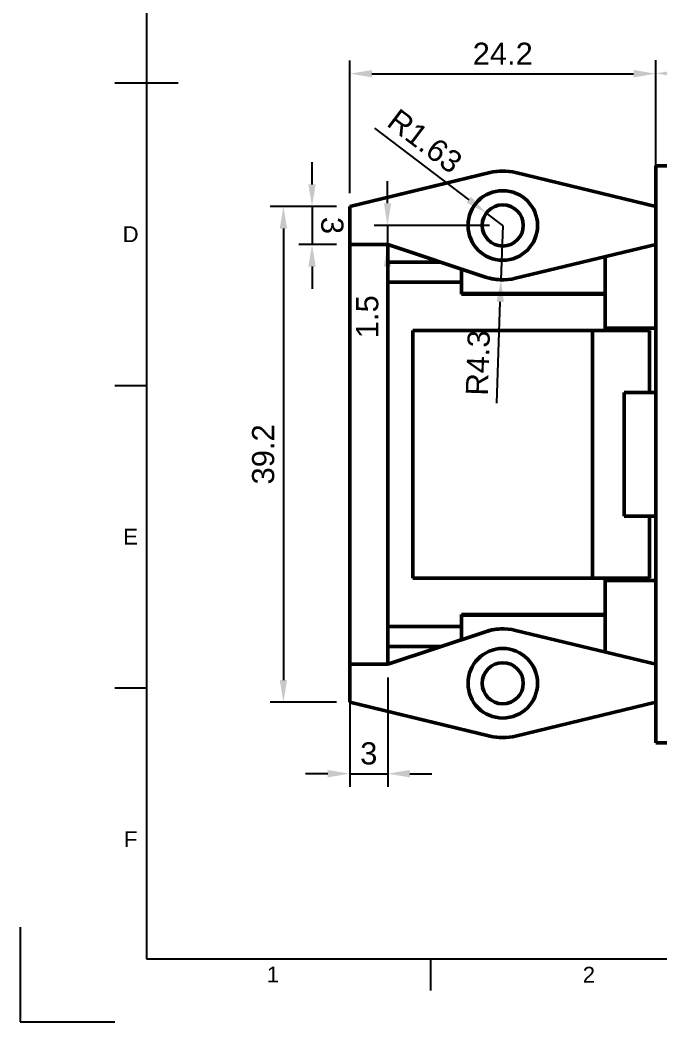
# Model space of a CAD drawing. Header units: millimetres. Extents: x 0 to 420, y 0 to 297.
# Drawn here: x 0 to 101.2, y 0 to 158.5 of the extents above; entities that cross this region are included whole.
import ezdxf
from ezdxf.enums import TextEntityAlignment as Align

# ---------------------------------------------------------------- set-up
doc = ezdxf.new("R2010")
doc.units = ezdxf.units.MM
doc.header["$LTSCALE"] = 0.75
for name, color, linetype, lineweight in [('BORDER', 7, 'Continuous', 25), ('FD_Dimensions', 7, 'Continuous', 25), ('Visible', 7, 'Continuous', 50)]:
    doc.layers.add(name, color=color, linetype=linetype, lineweight=lineweight)
doc.styles.add('FusionTitle', font='arial.ttf')
doc.styles.get("Standard").update_dxf_attribs({"font": 'arial.ttf'})
doc.dimstyles.new('Dim-ISO-25', dxfattribs={"dimtxt": 3.5, "dimasz": 3.5, "dimexe": 2.1, "dimexo": 2.1, "dimgap": 1.4, "dimtad": 1, "dimzin": 12, "dimdsep": 46, "dimtxsty": 'Standard', "dimcen": 0, "dimazin": 3, "dimtp": 0.1, "dimtm": 0.1, "dimtfac": 0.714286, "dimtmove": 0, "dimatfit": 3, "dimfxl": 1, "dimtzin": 12, "dimarcsym": 0})

# ---------------------------------------------------------------- blocks, each defined once
blk = doc.blocks.new('ISO_A3_SHEET')
at = {"layer": 'BORDER'}
for p, q in [((20, 287), (20, 10)), ((15, 148.5), (25, 148.5)), ((15, 100.66667), (20, 100.66667)), ((15, 52.83334), (20, 52.83334)), ((20, 10), (410, 10)), ((65, 5), (65, 10))]:
    blk.add_line(p, q, dxfattribs=at)
at = {"layer": 'Defpoints'}
for p, q in [((0, 15), (0, 0)), ((0, 0), (15, 0))]:
    blk.add_line(p, q, dxfattribs=at)
at = {"layer": 'BORDER', "style": 'FusionTitle'}
for s, p in [('D', (17.5, 124.58334)), ('E', (17.5, 76.75001)), ('F', (17.5, 28.91668)), ('1', (40, 7.5)), ('2', (90, 7.5))]:
    blk.add_text(s, height=2.5, dxfattribs=at).set_placement(p, align=Align.MIDDLE)
blk = doc.blocks.new('*D17')
at = {"layer": 'Defpoints', "color": 0, "transparency": 16777216}
for p in [(52.169473, 128.965289), (41.669473, 50.565289), (52.169473, 50.565289)]:
    blk.add_point(p, dxfattribs=at)
at = {"layer": 'FD_Dimensions', "color": 0, "lineweight": -2, "transparency": 16777216}
for p, q in [((50.069473, 128.965289), (39.569473, 128.965289)), ((41.669473, 125.465289), (41.669473, 54.065289)), ((50.069473, 50.565289), (39.569473, 50.565289))]:
    blk.add_line(p, q, dxfattribs=at)
at = {"layer": 'FD_Dimensions', "color": 0, "transparency": 16777216}
for points in [[(41.08614, 125.465289), (42.252806, 125.465289), (41.669473, 128.965289)], [(41.08614, 54.065289), (42.252806, 54.065289), (41.669473, 50.565289)]]:
    blk.add_solid(points, dxfattribs=at)
at = {"layer": 'FD_Dimensions', "color": 0, "transparency": 16777216, "insert": (38.481274, 89.765289), "char_height": 3.5, "attachment_point": 5, "rotation": 90}
blk.add_mtext('39.2', dxfattribs=at)
blk = doc.blocks.new('*D18')
at = {"layer": 'Defpoints', "color": 0, "transparency": 16777216}
for p in [(100.571661, 149.965289), (52.169473, 128.965289), (100.571661, 128.965289)]:
    blk.add_point(p, dxfattribs=at)
at = {"layer": 'FD_Dimensions', "color": 0, "lineweight": -2, "transparency": 16777216}
for p, q in [((52.169473, 131.065289), (52.169473, 152.065289)), ((100.571661, 131.065289), (100.571661, 152.065289)), ((55.669473, 149.965289), (97.071661, 149.965289))]:
    blk.add_line(p, q, dxfattribs=at)
at = {"layer": 'FD_Dimensions', "color": 0, "transparency": 16777216}
for points in [[(55.669473, 150.548622), (55.669473, 149.381955), (52.169473, 149.965289)], [(97.071661, 150.548622), (97.071661, 149.381955), (100.571661, 149.965289)]]:
    blk.add_solid(points, dxfattribs=at)
at = {"layer": 'FD_Dimensions', "color": 0, "transparency": 16777216, "insert": (76.370567, 153.122451), "char_height": 3.5, "attachment_point": 5}
blk.add_mtext('24.2', dxfattribs=at)
blk = doc.blocks.new('*D19')
at = {"layer": 'Defpoints', "color": 0, "transparency": 16777216}
for p in [(76.371661, 125.965289), (76.083979, 117.371411)]:
    blk.add_point(p, dxfattribs=at)
at = {"layer": 'FD_Dimensions', "color": 0, "lineweight": -2, "transparency": 16777216}
for p, q in [((76.371661, 125.965289), (76.083979, 117.371411)), ((75.430853, 97.860648), (75.966882, 113.87337))]:
    blk.add_line(p, q, dxfattribs=at)
at = {"layer": 'FD_Dimensions', "color": 0, "transparency": 16777216}
blk.add_solid([(75.383875, 113.892886), (76.549888, 113.853854), (76.083979, 117.371411)], dxfattribs=at)
at = {"layer": 'FD_Dimensions', "color": 0, "transparency": 16777216, "insert": (72.453904, 104.224654), "char_height": 3.5, "attachment_point": 5, "rotation": 88.08275426}
blk.add_mtext('R4.3', dxfattribs=at)
blk = doc.blocks.new('*D20')
at = {"layer": 'Defpoints', "color": 0, "transparency": 16777216}
for p in [(73.781225, 127.928225), (76.371473, 125.965289)]:
    blk.add_point(p, dxfattribs=at)
at = {"layer": 'FD_Dimensions', "color": 0, "lineweight": -2, "transparency": 16777216}
for p, q in [((56.05517, 141.361351), (70.991728, 130.042156)), ((76.371473, 125.965289), (73.781225, 127.928225))]:
    blk.add_line(p, q, dxfattribs=at)
at = {"layer": 'FD_Dimensions', "color": 0, "transparency": 16777216}
blk.add_solid([(71.34405, 130.507072), (70.639406, 129.57724), (73.781225, 127.928225)], dxfattribs=at)
at = {"layer": 'FD_Dimensions', "color": 0, "transparency": 16777216, "insert": (64.054311, 139.299711), "char_height": 3.5, "attachment_point": 5, "rotation": 322.84450452}
blk.add_mtext('R1.63', dxfattribs=at)
blk = doc.blocks.new('*D21')
at = {"layer": 'Defpoints', "color": 0, "transparency": 16777216}
for p in [(52.169473, 128.965289), (46.198526, 122.963111), (52.171661, 122.965289)]:
    blk.add_point(p, dxfattribs=at)
at = {"layer": 'FD_Dimensions', "color": 0, "lineweight": -2, "transparency": 16777216}
for p, q in [((46.195063, 132.463111), (46.193787, 135.96311)), ((50.069473, 128.964523), (44.096339, 128.962345)), ((46.196339, 128.963111), (46.198526, 122.963111)), ((50.071661, 122.964523), (44.098526, 122.962345)), ((46.199802, 119.463111), (46.201078, 115.963111))]:
    blk.add_line(p, q, dxfattribs=at)
at = {"layer": 'FD_Dimensions', "color": 0, "transparency": 16777216}
for points in [[(46.778396, 132.463323), (45.611729, 132.462898), (46.196339, 128.963111)], [(46.783136, 119.463324), (45.616469, 119.462898), (46.198526, 122.963111)]]:
    blk.add_solid(points, dxfattribs=at)
at = {"layer": 'FD_Dimensions', "color": 0, "transparency": 16777216, "insert": (49.385632, 125.964273), "char_height": 3.5, "attachment_point": 5, "rotation": 270.02091296}
blk.add_mtext('3', dxfattribs=at)
blk = doc.blocks.new('*D22')
at = {"layer": 'Defpoints', "color": 0, "transparency": 16777216}
for p in [(110.57166, 150.005563), (100.571661, 135.406763), (110.57166, 135.406763)]:
    blk.add_point(p, dxfattribs=at)
at = {"layer": 'FD_Dimensions', "color": 0, "lineweight": -2, "transparency": 16777216}
for p, q in [((100.571661, 137.506763), (100.571661, 152.105563)), ((110.57166, 137.506763), (110.57166, 152.105563)), ((104.071661, 150.005563), (107.07166, 150.005563))]:
    blk.add_line(p, q, dxfattribs=at)
at = {"layer": 'FD_Dimensions', "color": 0, "transparency": 16777216}
for points in [[(104.071661, 150.588897), (104.071661, 149.42223), (100.571661, 150.005563)], [(107.07166, 150.588897), (107.07166, 149.42223), (110.57166, 150.005563)]]:
    blk.add_solid(points, dxfattribs=at)
at = {"layer": 'FD_Dimensions', "color": 0, "transparency": 16777216, "insert": (105.57166, 153.185406), "char_height": 3.5, "attachment_point": 5}
blk.add_mtext('5', dxfattribs=at)
blk = doc.blocks.new('*D25')
at = {"layer": 'Defpoints', "color": 0, "transparency": 16777216}
for p in [(52.171661, 56.565288), (58.171661, 56.565289), (58.171661, 39.26647)]:
    blk.add_point(p, dxfattribs=at)
at = {"layer": 'FD_Dimensions', "color": 0, "lineweight": -2, "transparency": 16777216}
for p, q in [((52.171661, 54.465288), (52.171661, 37.16647)), ((58.171661, 54.465289), (58.171661, 37.16647)), ((48.671661, 39.26647), (45.171661, 39.26647)), ((52.171661, 39.26647), (58.171661, 39.26647)), ((61.671661, 39.26647), (65.171661, 39.26647))]:
    blk.add_line(p, q, dxfattribs=at)
at = {"layer": 'FD_Dimensions', "color": 0, "transparency": 16777216}
for points in [[(48.671661, 39.849803), (48.671661, 38.683137), (52.171661, 39.26647)], [(61.671661, 39.849803), (61.671661, 38.683137), (58.171661, 39.26647)]]:
    blk.add_solid(points, dxfattribs=at)
at = {"layer": 'FD_Dimensions', "color": 0, "transparency": 16777216, "insert": (55.171661, 42.454669), "char_height": 3.5, "attachment_point": 5}
blk.add_mtext('3', dxfattribs=at)
blk = doc.blocks.new('*D26')
at = {"layer": 'Defpoints', "color": 0, "transparency": 16777216}
for p in [(76.371473, 125.965289), (58.137466, 122.965289), (58.137466, 122.965289)]:
    blk.add_point(p, dxfattribs=at)
at = {"layer": 'FD_Dimensions', "color": 0, "lineweight": -2, "transparency": 16777216}
for p, q in [((58.137466, 129.465289), (58.137466, 132.965289)), ((74.271473, 125.965289), (56.037466, 125.965289)), ((58.137466, 125.965289), (58.137466, 122.965289)), ((58.137466, 119.465289), (58.137466, 107.096394))]:
    blk.add_line(p, q, dxfattribs=at)
at = {"layer": 'FD_Dimensions', "color": 0, "transparency": 16777216}
for points in [[(57.554132, 129.465289), (58.720799, 129.465289), (58.137466, 125.965289)], [(57.554132, 119.465289), (58.720799, 119.465289), (58.137466, 122.965289)]]:
    blk.add_solid(points, dxfattribs=at)
at = {"layer": 'FD_Dimensions', "color": 0, "transparency": 16777216, "insert": (54.95046, 111.530841), "char_height": 3.5, "attachment_point": 5, "rotation": 90}
blk.add_mtext('1.5', dxfattribs=at)

msp = doc.modelspace()

# ---------------------------------------------------------------- linework, layer by layer
at = {"layer": 'Visible', "extrusion": (0, 2.966e-13, -1)}
for p, q in [((100.568, 128.966), (100.57, 135.407)), ((100.572, 135.407), (100.57, 135.407)), ((100.572, 135.407), (110.572, 135.407)), ((100.572, 135.407), (100.572, 44.124)), ((52.171, 128.965), (74.352, 134.324)), ((52.172, 128.965), (74.353, 134.324)), ((76.372, 134.564), (76.371, 134.564)), ((100.572, 128.965), (78.391, 134.324)), ((100.57, 130.907), (100.571, 128.966)), ((52.169, 50.565), (52.169, 128.965)), ((52.169, 128.965), (52.171, 128.965)), ((52.171, 128.965), (52.172, 128.965)), ((52.172, 128.965), (52.172, 122.965)), ((100.572, 128.965), (100.572, 122.965)), ((52.172, 122.965), (52.171, 111.037)), ((52.172, 122.965), (58.172, 122.965)), ((58.171, 111.037), (58.172, 122.965)), ((73.653, 117.807), (58.172, 122.965)), ((58.172, 122.965), (73.654, 117.807)), ((100.572, 122.965), (78.391, 117.607)), ((100.569, 122.965), (100.569, 122.859)), ((100.569, 118.788), (100.569, 122.859)), ((100.571, 122.965), (100.57, 102.507)), ((52.168, 115.091), (52.168, 121.591)), ((92.569, 121.032), (92.569, 115.043)), ((92.569, 121.032), (92.569, 118.788)), ((58.171, 120.177), (66.541, 120.177)), ((69.868, 119.068), (69.868, 117.014)), ((76.372, 117.367), (76.371, 117.367)), ((92.569, 115.214), (92.569, 118.788)), ((100.569, 118.788), (100.569, 115.214)), ((69.868, 117.014), (58.171, 117.014)), ((69.868, 115.093), (69.868, 117.014)), ((92.569, 115.19), (69.868, 115.19)), ((92.568, 115.093), (69.868, 115.093)), ((92.567, 109.327), (92.568, 115.093)), ((92.568, 110.212), (92.569, 115.214)), ((92.568, 111.891), (92.568, 115.093)), ((92.569, 115.043), (92.568, 111.891)), ((100.569, 115.214), (100.568, 110.212)), ((52.171, 68.493), (52.171, 111.037)), ((58.171, 111.037), (58.171, 68.493)), ((92.568, 110.971), (92.567, 109.327)), ((92.568, 109.702), (92.568, 110.336)), ((92.568, 109.702), (100.568, 109.702)), ((100.567, 109.327), (100.567, 109.702)), ((100.568, 110.212), (100.568, 109.702)), ((62.167, 109.327), (92.567, 109.327)), ((62.167, 70.203), (62.167, 109.327)), ((90.567, 109.327), (90.567, 70.203)), ((90.567, 70.203), (90.567, 109.327)), ((92.567, 109.327), (99.567, 109.327)), ((99.567, 99.565), (99.567, 109.327)), ((100.567, 109.327), (100.567, 99.565)), ((52.169, 104.279), (52.169, 97.879)), ((52.17, 104.279), (52.17, 97.879)), ((100.569, 102.565), (100.569, 76.965)), ((52.169, 99.765), (52.169, 79.765)), ((95.569, 99.565), (95.57, 97.58)), ((100.57, 99.565), (95.569, 99.565)), ((95.569, 94.39), (95.569, 97.58)), ((95.57, 94.39), (95.57, 97.58)), ((95.569, 84.315), (95.569, 95.215)), ((95.569, 94.39), (95.569, 85.14)), ((95.57, 85.14), (95.57, 94.39)), ((95.569, 81.951), (95.569, 85.14)), ((95.57, 81.951), (95.57, 85.14)), ((52.169, 81.652), (52.169, 75.252)), ((52.17, 81.652), (52.17, 75.252)), ((95.569, 81.951), (95.569, 79.965)), ((100.57, 79.965), (95.569, 79.965)), ((99.567, 70.203), (99.567, 79.965)), ((100.567, 79.965), (100.567, 70.203)), ((100.57, 77.024), (100.571, 56.565)), ((92.567, 70.203), (62.167, 70.203)), ((99.567, 70.203), (92.567, 70.203)), ((92.568, 64.438), (92.567, 70.203)), ((92.567, 70.203), (92.568, 68.56)), ((92.568, 69.194), (92.568, 69.829)), ((100.568, 69.829), (92.568, 69.829)), ((100.567, 69.829), (100.567, 70.203)), ((100.568, 69.829), (100.568, 69.319)), ((52.171, 68.493), (52.172, 56.565)), ((58.172, 56.565), (58.171, 68.493)), ((92.568, 69.319), (92.569, 64.317)), ((100.569, 64.317), (100.568, 69.319)), ((92.568, 64.438), (92.568, 67.639)), ((92.568, 67.639), (92.569, 64.488)), ((52.168, 57.94), (52.168, 64.44)), ((69.868, 62.516), (69.868, 64.438)), ((69.868, 64.438), (92.568, 64.438)), ((92.569, 64.341), (69.868, 64.341)), ((92.569, 64.488), (92.569, 58.499)), ((92.569, 60.743), (92.569, 64.317)), ((100.569, 64.317), (100.569, 60.743)), ((58.171, 62.516), (69.868, 62.516)), ((69.868, 62.516), (69.868, 60.462)), ((76.372, 62.164), (76.371, 62.164)), ((100.572, 56.565), (78.391, 61.924)), ((58.172, 56.565), (73.654, 61.723)), ((58.172, 56.566), (73.653, 61.723)), ((92.569, 60.743), (92.569, 58.499)), ((100.569, 56.672), (100.569, 60.743)), ((66.541, 59.354), (58.171, 59.354)), ((52.172, 56.565), (52.172, 50.565)), ((52.172, 56.565), (58.172, 56.565)), ((100.569, 56.672), (100.569, 56.566)), ((100.572, 56.565), (100.572, 50.565)), ((52.171, 50.565), (52.169, 50.565)), ((52.172, 50.565), (52.171, 50.565)), ((74.352, 45.207), (52.171, 50.565)), ((52.172, 50.565), (74.353, 45.207)), ((100.572, 50.565), (78.391, 45.207)), ((100.57, 44.124), (100.568, 50.564)), ((100.571, 50.565), (100.57, 48.624)), ((76.372, 44.967), (76.371, 44.967)), ((100.572, 44.124), (100.57, 44.124)), ((100.572, 44.124), (110.572, 44.124))]:
    msp.add_line(p, q, dxfattribs=at)
for centre, radius in [((-76.372, 125.965), 5.5), ((-76.371, 125.965), 3.25), ((-76.372, 53.565), 5.5), ((-76.371, 53.565), 3.25)]:
    msp.add_circle(centre, radius, dxfattribs=at)
for centre, start, end in [((-76.371, 125.965), 76.41916, 90), ((-76.371, 125.965), 270, 288.42546), ((-76.371, 53.565), 71.57454, 90), ((-76.371, 53.565), 270, 283.58084)]:
    msp.add_arc(centre, 8.599, start, end, dxfattribs=at)
at = {"layer": 'Visible'}
for centre, radius, start, end in [((76.372, 125.965), 8.599, 76.41916, 103.58084), ((76.371, 125.965), 3.25, 270.00276, 89.99724), ((76.372, 125.965), 8.599, 251.57454, 283.58084), ((76.372, 53.565), 8.599, 76.41916, 108.42546), ((76.371, 53.565), 3.25, 270.00276, 89.99724), ((76.372, 53.565), 8.599, 256.41916, 283.58084)]:
    msp.add_arc(centre, radius, start, end, dxfattribs=at)

# ---------------------------------------------------------------- block references
at = {"layer": 'BORDER'}
msp.add_blockref('ISO_A3_SHEET', (0, 0), dxfattribs=at)

# ---------------------------------------------------------------- dimensions: what is measured, and where the dimension line sits
at = {"layer": 'FD_Dimensions'}
for p1, p2, distance, picture, middle in [((52.169, 128.965), (100.572, 128.965), 21, '*D18', (76.371, 153.122)), ((100.572, 135.407), (110.572, 135.407), 14.599, '*D22', (105.572, 153.185)), ((52.169, 128.965), (52.169, 50.565), -10.5, '*D17', (38.481, 89.765)), ((52.172, 56.565), (58.172, 56.565), -17.299, '*D25', (55.172, 42.455))]:
    dim = msp.add_aligned_dim(p1=p1, p2=p2, distance=distance, dimstyle='Dim-ISO-25', override={"dimlfac": 0.5, "dimclrd": 0, "dimclre": 0}, dxfattribs=at)
    dim.commit()
    dim.dimension.update_dxf_attribs({"geometry": picture, "text_midpoint": middle})
dim = msp.add_radius_dim(center=(76.3715, 125.9653), mpoint=(73.7812, 127.9282), dimstyle='Dim-ISO-25', override={"dimlfac": 0.5, "dimse1": 1}, dxfattribs=at)
dim.commit()
dim.dimension.update_dxf_attribs({"geometry": '*D20', "text_midpoint": (62.1287, 136.7587), "dimtype": 164})
dim = msp.add_linear_dim(base=(46.199, 122.963), p1=(52.169, 128.965), p2=(52.172, 122.965), angle=270.02089, dimstyle='Dim-ISO-25', override={"dimlfac": 0.5}, dxfattribs=at)
dim.commit()
dim.dimension.update_dxf_attribs({"geometry": '*D21', "text_midpoint": (46.197, 125.963), "dimtype": 161})
dim = msp.add_linear_dim(base=(58.137, 122.965), p1=(76.371, 125.965), p2=(58.137, 122.965), angle=90, dimstyle='Dim-ISO-25', override={"dimlfac": 0.5, "dimclrd": 0, "dimclre": 0}, dxfattribs=at)
dim.commit()
dim.dimension.update_dxf_attribs({"geometry": '*D26', "text_midpoint": (54.95, 111.531)})
dim = msp.add_radius_dim(center=(76.372, 125.965), mpoint=(76.084, 117.371), dimstyle='Dim-ISO-25', override={"dimlfac": 0.5, "dimse1": 1}, dxfattribs=at)
dim.commit()
dim.dimension.update_dxf_attribs({"geometry": '*D19', "text_midpoint": (72.454, 104.225)})

doc.saveas('drawing.dxf')
